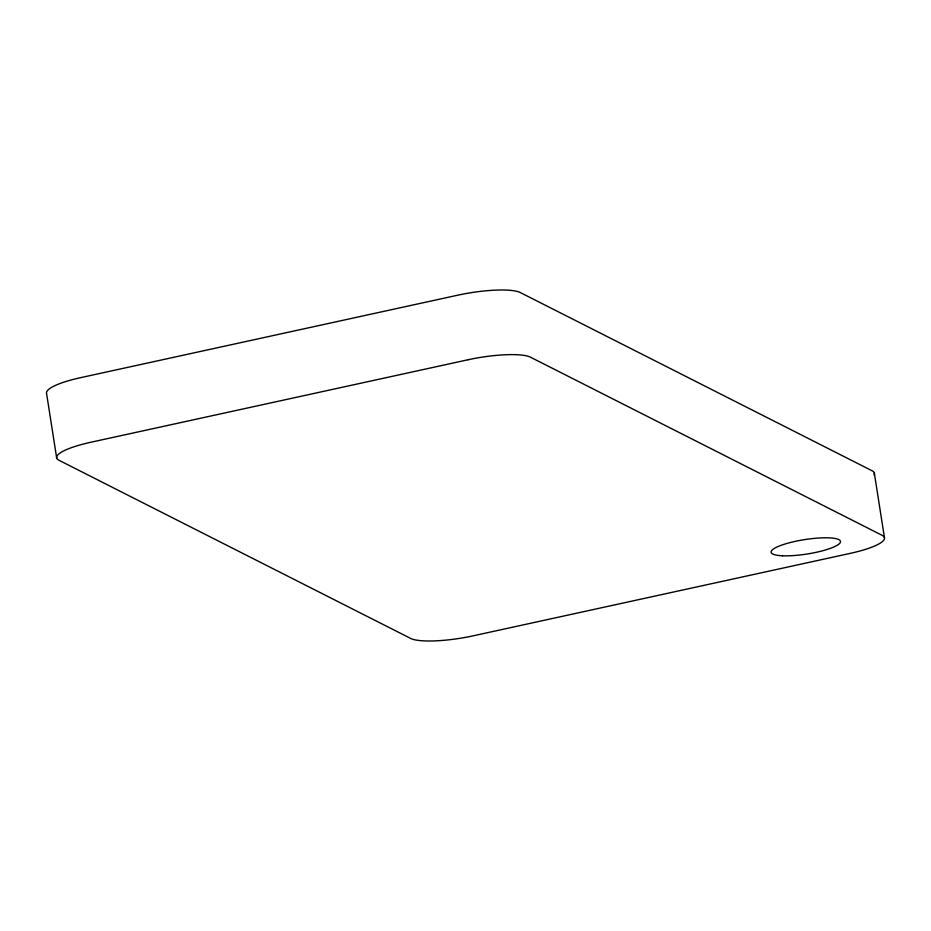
<?xml version="1.0" encoding="UTF-8"?>
<svg xmlns="http://www.w3.org/2000/svg" width="931" height="931" viewBox="0 0 931 931"><rect width="100%" height="100%" fill="white"/><g stroke="black" fill="none" stroke-linecap="round" stroke-linejoin="round"><path stroke-width="1.4" d="M874.337 473.064L884.45 537.676M56.663 457.936L46.55 393.324A50.146 10.427 -8.9 0 1 80.764 377.625L457.947 295.15A50.146 10.427 -8.9 0 1 520.382 292.59L871.986 470.714A50.146 10.427 -8.9 0 1 874.023 474.95M468.06 359.762L90.877 442.237A50.146 10.427 -8.9 0 0 59.014 460.286L410.618 638.41A50.146 10.427 -8.9 0 0 473.053 635.85L850.236 553.375A50.146 10.427 -8.9 0 0 882.099 535.313L530.495 357.201A50.146 10.427 -8.9 0 0 468.06 359.762M782.552 555.784A35.099 7.297 -8.9 0 0 839.739 543.297A35.099 7.297 -8.9 0 0 795.155 541.388A35.099 7.297 -8.9 0 0 782.552 555.784"/></g></svg>
